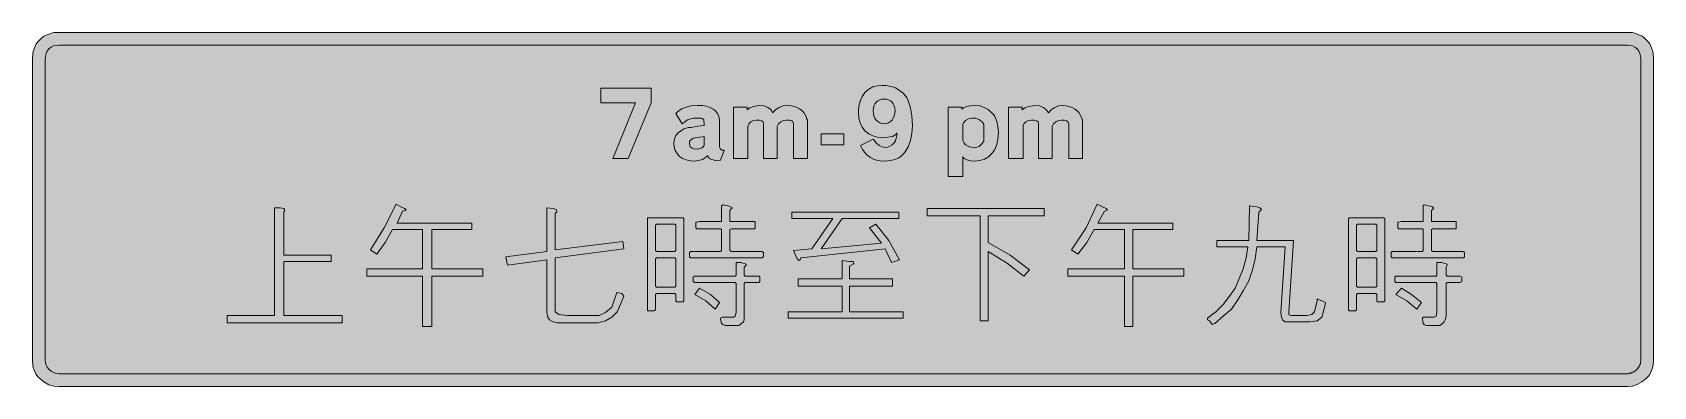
# Model space of a CAD drawing. Header units: metres. Extents: x 18 to 551, y 79 to 195.
import ezdxf

# ---------------------------------------------------------------- set-up
doc = ezdxf.new("R2010")
doc.units = ezdxf.units.M
for name, color, linetype, true_color in [('FILL_BLACK_000000', 7, 'Continuous', 0x000000), ('FILL_PINK_E1E1E1', 7, 'Continuous', 0xe1e1e1), ('STROKE_BLACK_000000', 7, 'Continuous', 0x000000)]:
    doc.layers.add(name, color=color, linetype=linetype, true_color=true_color)

msp = doc.modelspace()

# ---------------------------------------------------------------- hatches: boundary and pattern name
at = {"layer": 'FILL_BLACK_000000', "true_color": 0x000000}
h = msp.add_hatch(color=7, dxfattribs=at)
h.dxf.hatch_style = 1
h.paths.add_polyline_path([(25.44, 78.85), (23.79, 79.26), (22.18, 80.2), (20.79, 81.36), (20.17, 81.91), (19.66, 82.6), (18.99, 84.06), (18.64, 84.91), (18.47, 85.71), (18.39, 87.36), (18.39, 186.36), (18.47, 188.01), (18.64, 188.81), (18.99, 189.66), (19.27, 190.51), (19.66, 191.27), (20.17, 191.98), (20.79, 192.66), (21.47, 193.28), (22.18, 193.78), (22.94, 194.18), (23.79, 194.46), (24.64, 194.81), (25.44, 194.98), (27.09, 195.06), (542.19, 195.06), (543.69, 194.98), (544.47, 194.81), (545.19, 194.46), (546.04, 194.18), (546.8, 193.78), (547.51, 193.28), (548.19, 192.66), (548.81, 191.98), (549.32, 191.27), (549.71, 190.51), (549.99, 189.66), (550.34, 188.81), (550.51, 188.01), (550.59, 186.36), (550.59, 87.36), (550.47, 85.75), (550.06, 84.13), (549.74, 83.36), (549.32, 82.63), (548.81, 81.96), (548.19, 81.36), (546.75, 80.18), (545.19, 79.33), (543.63, 78.83), (542.19, 78.66), (27.09, 78.66), (25.44, 78.85)])
h.paths.add_polyline_path([(25.33, 190.6), (24.52, 190.23), (23.79, 189.66), (23.22, 188.93), (22.85, 188.12), (22.65, 187.26), (22.59, 186.36), (22.59, 87.36), (22.65, 86.51), (22.85, 85.75), (23.22, 85.04), (23.79, 84.36), (24.52, 83.75), (25.33, 83.27), (26.19, 82.97), (27.09, 82.86), (542.19, 82.86), (542.91, 82.97), (543.69, 83.27), (544.47, 83.75), (545.19, 84.36), (545.76, 85.04), (546.13, 85.75), (546.33, 86.51), (546.39, 87.36), (546.39, 186.36), (546.33, 187.26), (546.13, 188.12), (545.76, 188.93), (545.19, 189.66), (544.47, 190.23), (543.69, 190.6), (542.91, 190.8), (542.19, 190.86), (27.09, 190.86), (26.19, 190.8), (25.33, 190.6)], flags=16)
h = msp.add_hatch(color=7, dxfattribs=at)
h.dxf.hatch_style = 1
h.paths.add_polyline_path([(213.99, 153.66), (208.89, 153.66), (216.39, 171.96), (204.99, 171.96), (204.99, 176.76), (221.49, 176.76), (221.49, 171.96), (213.99, 153.66)])
h = msp.add_hatch(color=7, dxfattribs=at)
h.dxf.hatch_style = 1
h.paths.add_polyline_path([(299.7, 177.44), (300.74, 177.17), (301.7, 176.8), (302.6, 176.33), (303.42, 175.76), (304.19, 175.1), (304.89, 174.36), (305.42, 173.52), (305.9, 172.56), (306.65, 170.31), (307.13, 167.61), (307.29, 164.46), (307.13, 161.88), (306.65, 159.55), (305.9, 157.5), (304.89, 155.76), (304.29, 155.03), (303.6, 154.41), (302.84, 153.89), (302, 153.47), (301.1, 153.16), (300.12, 152.93), (297.99, 152.76), (296.7, 152.82), (295.51, 153.02), (294.45, 153.39), (293.49, 153.96), (292.47, 154.7), (291.62, 155.57), (290.87, 156.62), (290.19, 157.86), (294.39, 159.96), (295.34, 158.78), (296.34, 157.93), (297.34, 157.43), (298.29, 157.26), (299.14, 157.37), (299.9, 157.67), (300.61, 158.15), (301.29, 158.76), (301.7, 159.4), (301.89, 160.26), (302.06, 160.58), (302.15, 161.05), (302.19, 162.06), (302.08, 161.79), (301.78, 161.46), (301.3, 161.13), (300.69, 160.86), (299.26, 160.6), (297.39, 160.56), (295.82, 160.68), (294.32, 161.05), (292.92, 161.7), (291.69, 162.66), (290.73, 163.89), (290.08, 165.32), (289.71, 166.92), (289.59, 168.66), (289.59, 169.26), (289.71, 170.87), (290.08, 172.48), (290.73, 173.98), (291.17, 174.66), (291.69, 175.26), (292.28, 175.88), (292.92, 176.39), (294.32, 177.13), (295.82, 177.54), (297.39, 177.66), (298.59, 177.6), (299.7, 177.44)])
h.paths.add_polyline_path([(299.44, 165.38), (300.05, 165.76), (300.58, 166.26), (301, 166.88), (301.32, 167.59), (301.52, 168.39), (301.59, 169.26), (301.52, 170.12), (301.32, 170.88), (301, 171.55), (300.58, 172.11), (300.05, 172.56), (299.44, 172.89), (298.75, 173.09), (297.99, 173.16), (297.23, 173.09), (296.54, 172.89), (295.93, 172.56), (295.4, 172.11), (294.98, 171.55), (294.66, 170.88), (294.46, 170.12), (294.39, 169.26), (294.46, 168.39), (294.66, 167.59), (294.98, 166.88), (295.4, 166.26), (295.93, 165.76), (296.54, 165.38), (297.23, 165.14), (297.99, 165.06), (298.75, 165.14), (299.44, 165.38)], flags=16)
h = msp.add_hatch(color=7, dxfattribs=at)
h.dxf.hatch_style = 1
h.paths.add_polyline_path([(230.93, 169.54), (231.74, 170.01), (232.63, 170.38), (234.61, 170.89), (236.79, 171.06), (238.3, 171), (239.68, 170.8), (240.88, 170.43), (241.89, 169.86), (242.68, 169.26), (243.28, 168.4), (243.7, 167.37), (243.99, 166.26), (243.99, 157.56), (244.03, 157.11), (244.29, 156.66), (244.78, 156.4), (245.49, 156.36), (244.29, 153.06), (242.66, 153), (241.4, 153.25), (240.92, 153.48), (240.54, 153.78), (240.26, 154.14), (240.09, 154.56), (239.39, 153.9), (238.33, 153.32), (237.09, 152.91), (235.89, 152.76), (234.38, 152.87), (233, 153.17), (231.8, 153.65), (230.79, 154.26), (230, 155.22), (229.44, 156.28), (229.1, 157.47), (228.99, 158.76), (229.16, 160.05), (229.66, 161.2), (230.51, 162.18), (231.69, 162.96), (232.24, 163.35), (232.96, 163.63), (233.8, 163.8), (234.69, 163.86), (236.68, 164.27), (238.89, 164.46), (238.89, 165.06), (238.85, 165.92), (238.76, 166.28), (238.59, 166.56), (238.31, 166.73), (237.92, 166.82), (236.79, 166.86), (235.44, 166.82), (234.09, 166.56), (233.46, 166.28), (232.89, 165.92), (231.69, 165.06), (229.59, 168.36), (230.21, 168.99), (230.93, 169.54)])
h.paths.add_polyline_path([(234.34, 157.49), (234.69, 157.26), (235.02, 157.04), (235.51, 156.85), (236.79, 156.66), (238.18, 157.15), (238.6, 157.46), (238.89, 157.86), (238.89, 160.86), (236.86, 160.56), (235.29, 160.26), (234.35, 159.51), (234.15, 159.16), (234.09, 158.76), (234.17, 157.78), (234.34, 157.49)], flags=16)
h = msp.add_hatch(color=7, dxfattribs=at)
h.dxf.hatch_style = 1
h.paths.add_polyline_path([(258.52, 170.9), (259.81, 170.42), (260.34, 170.08), (260.77, 169.67), (261.12, 169.19), (261.39, 168.66), (262.39, 169.67), (263.57, 170.42), (264.85, 170.9), (266.19, 171.06), (267.37, 170.9), (268.44, 170.66), (269.4, 170.33), (270.24, 169.9), (270.97, 169.37), (271.59, 168.74), (272.1, 168), (272.49, 167.16), (272.53, 166.71), (272.79, 166.26), (272.79, 165.66), (272.79, 153.66), (268.29, 153.66), (268.29, 165.06), (268.25, 165.25), (267.99, 165.66), (267.69, 165.96), (266.79, 166.22), (265.89, 166.26), (264.96, 166.1), (264.05, 165.66), (263.32, 164.99), (263.06, 164.59), (262.89, 164.16), (262.89, 163.86), (262.89, 153.66), (258.39, 153.66), (258.39, 165.06), (258.23, 165.63), (257.75, 166), (257, 166.2), (255.99, 166.26), (255.06, 166.1), (254.19, 165.66), (253.54, 164.99), (253.36, 164.59), (253.29, 164.16), (253.29, 153.66), (248.49, 153.66), (248.49, 170.46), (252.99, 170.46), (252.99, 169.56), (253.93, 170.27), (255.09, 170.76), (256.89, 171.06), (258.52, 170.9)])
h = msp.add_hatch(color=7, dxfattribs=at)
h.dxf.hatch_style = 1
h.paths.add_polyline_path([(325.18, 153.17), (324.27, 153.65), (323.97, 153.94), (323.79, 154.26), (323.79, 147.66), (318.99, 147.66), (318.99, 170.46), (323.49, 170.46), (323.49, 169.86), (324.02, 170.3), (325.03, 170.68), (326.32, 170.96), (327.69, 171.06), (329.38, 170.9), (330.88, 170.42), (332.2, 169.67), (333.39, 168.66), (333.91, 168.06), (334.35, 167.38), (335, 165.81), (335.37, 164.02), (335.49, 162.06), (335.35, 160.02), (334.95, 158.2), (334.29, 156.61), (333.39, 155.27), (332.27, 154.2), (330.93, 153.41), (329.4, 152.93), (327.69, 152.76), (326.36, 152.87), (325.18, 153.17)])
h.paths.add_polyline_path([(323.83, 159.51), (324.09, 159.06), (324.28, 158.61), (324.69, 158.16), (326, 157.48), (327.09, 157.26), (327.54, 157.14), (328.03, 157.18), (329.19, 157.56), (330.05, 158.46), (330.69, 159.36), (330.69, 159.66), (330.69, 160.26), (330.69, 163.86), (330.69, 164.46), (330.69, 164.76), (330.41, 165.29), (330.04, 165.76), (329.12, 166.48), (328.07, 166.87), (327.56, 166.92), (327.09, 166.86), (326.79, 166.86), (325.69, 166.65), (324.73, 166.11), (324.05, 165.34), (323.86, 164.91), (323.79, 164.46), (323.79, 159.96), (323.83, 159.51)], flags=16)
h = msp.add_hatch(color=7, dxfattribs=at)
h.dxf.hatch_style = 1
h.paths.add_polyline_path([(355.26, 166.1), (354.35, 165.66), (353.62, 164.99), (353.36, 164.59), (353.19, 164.16), (353.19, 163.86), (353.19, 153.66), (348.69, 153.66), (348.69, 165.06), (348.53, 165.63), (348.05, 166), (347.3, 166.2), (346.29, 166.26), (345.36, 166.1), (344.49, 165.66), (343.84, 164.99), (343.66, 164.59), (343.59, 164.16), (343.59, 153.66), (338.79, 153.66), (338.79, 170.46), (343.29, 170.46), (343.29, 169.56), (344.23, 170.27), (345.39, 170.76), (347.49, 171.06), (348.95, 170.9), (350.19, 170.42), (351.2, 169.67), (351.99, 168.66), (352.95, 169.67), (354.01, 170.42), (355.2, 170.9), (356.49, 171.06), (357.67, 170.9), (358.74, 170.66), (359.7, 170.33), (360.54, 169.9), (361.27, 169.37), (361.89, 168.74), (362.4, 168), (362.79, 167.16), (363.09, 166.26), (363.09, 165.66), (363.09, 153.66), (358.59, 153.66), (358.59, 165.06), (358.4, 165.51), (357.99, 165.96), (357.09, 166.22), (356.19, 166.26), (355.26, 166.1)])
h = msp.add_hatch(color=7, dxfattribs=at)
h.dxf.hatch_style = 1
h.paths.add_polyline_path([(277.29, 158.16), (277.29, 161.76), (284.79, 161.76), (284.79, 158.16), (277.29, 158.16)])
h = msp.add_hatch(color=7, dxfattribs=at)
h.dxf.hatch_style = 1
h.paths.add_polyline_path([(162.69, 130.26), (149.49, 130.26), (149.49, 117.36), (166.29, 117.36), (166.29, 114.96), (149.49, 114.96), (149.49, 98.46), (146.49, 98.46), (146.49, 114.96), (128.19, 114.96), (128.19, 117.36), (146.49, 117.36), (146.49, 130.26), (136.59, 130.26), (134.19, 126.06), (131.49, 122.16), (129.39, 123.66), (133.89, 130.86), (137.79, 138.66), (139.29, 137.76), (140.49, 137.16), (141.09, 136.86), (140.79, 136.56), (139.89, 136.26), (138.09, 132.36), (162.69, 132.36), (162.69, 130.26)])
h = msp.add_hatch(color=7, dxfattribs=at)
h.dxf.hatch_style = 1
h.paths.add_polyline_path([(392.79, 130.26), (379.59, 130.26), (379.59, 117.36), (396.39, 117.36), (396.39, 114.96), (379.59, 114.96), (379.59, 98.46), (376.89, 98.46), (376.89, 114.96), (358.29, 114.96), (358.29, 117.36), (376.89, 117.36), (376.89, 130.26), (366.99, 130.26), (364.59, 126.06), (361.59, 122.16), (359.49, 123.66), (364.29, 130.86), (367.89, 138.66), (369.69, 137.76), (370.89, 137.16), (371.19, 136.86), (371.19, 136.56), (370.29, 136.26), (368.19, 132.36), (392.79, 132.36), (392.79, 130.26)])
h = msp.add_hatch(color=7, dxfattribs=at)
h.dxf.hatch_style = 1
h.paths.add_polyline_path([(100.89, 119.76), (100.89, 102.06), (120.09, 102.06), (120.09, 99.66), (82.29, 99.66), (82.29, 102.06), (97.89, 102.06), (97.89, 137.46), (99.69, 137.46), (100.89, 137.16), (101.19, 136.86), (101.19, 136.26), (100.89, 135.96), (100.89, 121.86), (116.49, 121.86), (116.49, 119.76), (100.89, 119.76)])
h = msp.add_hatch(color=7, dxfattribs=at)
h.dxf.hatch_style = 1
h.paths.add_polyline_path([(187.29, 123.06), (187.29, 137.46), (189.39, 137.16), (190.29, 136.86), (190.59, 136.26), (190.59, 135.96), (189.99, 135.66), (189.99, 123.66), (212.19, 126.36), (212.49, 123.96), (189.99, 120.96), (189.99, 103.26), (191.19, 102.36), (193.89, 102.06), (204.39, 102.06), (206.49, 102.96), (208.59, 104.76), (210.09, 109.26), (210.39, 109.56), (211.89, 109.26), (212.49, 108.36), (211.59, 105.96), (210.39, 103.26), (208.59, 101.46), (206.49, 100.26), (204.09, 99.66), (190.59, 99.66), (189.39, 99.96), (188.19, 100.56), (187.59, 101.46), (187.29, 102.96), (187.29, 120.36), (174.39, 118.56), (173.79, 121.26), (187.29, 123.06)])
h = msp.add_hatch(color=7, dxfattribs=at)
h.dxf.hatch_style = 1
h.paths.add_polyline_path([(220.29, 134.16), (231.99, 134.16), (232.29, 133.86), (232.29, 106.86), (231.99, 106.56), (229.89, 106.56), (229.59, 106.86), (229.59, 108.96), (229.29, 109.26), (223.29, 109.26), (222.99, 108.96), (222.99, 103.86), (222.39, 103.56), (220.29, 103.56), (220.29, 103.86), (220.29, 133.86), (220.29, 134.16)])
h.paths.add_polyline_path([(229.29, 132.06), (223.29, 132.06), (222.99, 131.76), (222.99, 123.36), (223.29, 123.06), (229.29, 123.06), (229.59, 123.36), (229.59, 131.76), (229.29, 132.06)], flags=16)
h.paths.add_polyline_path([(229.59, 120.66), (229.29, 120.96), (223.29, 120.96), (222.99, 120.66), (222.99, 111.66), (223.29, 111.36), (229.29, 111.36), (229.59, 111.66), (229.59, 120.66)], flags=16)
h = msp.add_hatch(color=7, dxfattribs=at)
h.dxf.hatch_style = 1
h.paths.add_polyline_path([(258.39, 122.76), (258.39, 121.26), (257.79, 120.96), (234.39, 120.96), (234.09, 121.26), (234.09, 122.76), (234.39, 123.06), (244.29, 123.06), (244.59, 123.36), (244.59, 130.26), (244.29, 130.56), (237.39, 130.56), (236.49, 130.56), (236.19, 130.86), (236.19, 132.66), (236.49, 132.66), (237.39, 132.96), (244.29, 132.96), (244.59, 132.96), (244.59, 138.06), (245.19, 138.36), (246.69, 138.06), (247.59, 137.76), (248.19, 137.46), (247.89, 137.16), (247.29, 136.56), (247.29, 132.96), (247.89, 132.96), (255.39, 132.96), (255.69, 132.66), (255.69, 130.86), (255.39, 130.56), (247.89, 130.56), (247.29, 130.26), (247.29, 123.36), (247.89, 123.06), (257.79, 123.06), (258.39, 122.76)])
h = msp.add_hatch(color=7, dxfattribs=at)
h.dxf.hatch_style = 1
h.paths.add_polyline_path([(295.29, 132.06), (299.49, 126.66), (303.09, 120.36), (300.39, 119.46), (298.29, 123.96), (270.69, 120.96), (270.39, 120.36), (270.09, 120.06), (269.49, 120.66), (268.89, 121.86), (268.29, 123.36), (274.29, 123.96), (281.19, 133.86), (267.69, 133.86), (267.69, 135.96), (302.79, 135.96), (302.79, 133.86), (284.19, 133.86), (277.29, 123.96), (297.09, 125.76), (293.19, 130.86), (295.29, 132.06)])
h = msp.add_hatch(color=7, dxfattribs=at)
h.dxf.hatch_style = 1
h.paths.add_polyline_path([(350.49, 137.16), (350.49, 134.76), (332.19, 134.76), (332.19, 126.06), (339.39, 121.86), (345.69, 117.06), (343.89, 114.96), (338.49, 119.16), (332.19, 123.06), (332.19, 100.26), (329.49, 100.26), (329.49, 134.76), (312.09, 134.76), (312.09, 137.16), (350.49, 137.16)])
h = msp.add_hatch(color=7, dxfattribs=at)
h.dxf.hatch_style = 1
h.paths.add_polyline_path([(419.79, 120.66), (418.89, 117.06), (417.69, 113.46), (415.89, 110.16), (414.09, 107.16), (411.99, 104.16), (409.29, 101.76), (406.59, 99.36), (405.69, 99.06), (404.79, 100.26), (404.19, 100.56), (404.19, 101.16), (406.89, 103.26), (409.29, 105.66), (411.39, 108.36), (413.19, 111.06), (414.69, 114.36), (415.89, 117.36), (416.79, 120.96), (417.39, 124.56), (407.19, 124.56), (407.19, 126.66), (417.69, 126.66), (417.99, 138.06), (420.39, 137.76), (421.29, 137.46), (421.89, 136.86), (421.59, 136.56), (420.99, 135.96), (420.39, 126.66), (432.39, 126.66), (430.89, 103.26), (430.89, 102.36), (431.49, 102.06), (436.89, 102.06), (438.39, 102.36), (439.29, 103.26), (440.19, 106.86), (440.19, 107.46), (442.89, 106.26), (442.89, 105.96), (441.69, 101.46), (440.19, 100.26), (437.79, 99.96), (430.89, 99.96), (429.69, 99.96), (428.79, 100.56), (428.49, 101.46), (428.19, 102.96), (429.69, 124.56), (420.39, 124.56), (419.79, 120.66)])
h = msp.add_hatch(color=7, dxfattribs=at)
h.dxf.hatch_style = 1
h.paths.add_polyline_path([(450.69, 134.16), (462.09, 134.16), (462.39, 133.86), (462.39, 106.86), (462.09, 106.56), (459.99, 106.56), (459.69, 106.86), (459.69, 108.96), (459.39, 109.26), (453.39, 109.26), (453.09, 108.96), (453.09, 103.86), (452.79, 103.56), (450.69, 103.56), (450.39, 103.86), (450.39, 133.86), (450.69, 134.16)])
h.paths.add_polyline_path([(459.39, 132.06), (453.39, 132.06), (453.09, 131.76), (453.09, 123.36), (453.39, 123.06), (459.39, 123.06), (459.69, 123.36), (459.69, 131.76), (459.39, 132.06)], flags=16)
h.paths.add_polyline_path([(459.69, 120.66), (459.39, 120.96), (453.39, 120.96), (453.09, 120.66), (453.09, 111.66), (453.39, 111.36), (459.39, 111.36), (459.69, 111.66), (459.69, 120.66)], flags=16)
h = msp.add_hatch(color=7, dxfattribs=at)
h.dxf.hatch_style = 1
h.paths.add_polyline_path([(488.49, 122.76), (488.49, 121.26), (488.19, 120.96), (464.79, 120.96), (464.49, 121.26), (464.49, 122.76), (464.79, 123.06), (474.69, 123.06), (474.99, 123.36), (474.99, 130.26), (474.69, 130.56), (467.79, 130.56), (466.89, 130.56), (466.59, 130.86), (466.59, 132.66), (466.89, 132.66), (467.79, 132.96), (474.69, 132.96), (474.99, 132.96), (474.99, 138.06), (475.29, 138.36), (476.79, 138.06), (477.99, 137.76), (478.29, 137.46), (478.29, 137.16), (477.69, 136.56), (477.69, 132.96), (477.99, 132.96), (485.79, 132.96), (485.79, 132.66), (485.79, 130.86), (485.79, 130.56), (477.99, 130.56), (477.69, 130.26), (477.69, 123.36), (477.99, 123.06), (488.19, 123.06), (488.49, 122.76)])
h = msp.add_hatch(color=7, dxfattribs=at)
h.dxf.hatch_style = 1
h.paths.add_polyline_path([(249.69, 119.46), (250.89, 119.46), (252.09, 119.16), (252.69, 118.86), (252.69, 118.56), (252.09, 117.96), (252.09, 115.26), (252.39, 114.96), (256.89, 114.96), (257.19, 114.66), (257.19, 113.16), (256.89, 112.86), (252.39, 112.86), (252.09, 112.56), (252.09, 101.76), (252.09, 100.56), (251.79, 99.96), (251.19, 99.36), (250.29, 98.76), (245.79, 98.76), (245.19, 99.06), (244.59, 99.36), (244.29, 100.86), (244.29, 101.16), (244.89, 101.46), (248.49, 101.46), (249.09, 101.76), (249.39, 102.96), (249.39, 112.56), (249.09, 112.86), (235.89, 112.86), (235.29, 113.16), (235.29, 114.66), (235.89, 114.96), (249.09, 114.96), (249.39, 115.26), (249.39, 119.46), (249.69, 119.46)])
h = msp.add_hatch(color=7, dxfattribs=at)
h.dxf.hatch_style = 1
h.paths.add_polyline_path([(304.29, 103.26), (304.29, 101.16), (266.49, 101.16), (266.49, 103.26), (284.19, 103.26), (284.19, 111.66), (269.79, 111.66), (269.79, 114.06), (284.19, 114.06), (284.19, 120.06), (286.59, 119.76), (287.79, 119.76), (288.09, 119.16), (287.79, 118.86), (286.59, 118.26), (286.59, 114.06), (300.69, 114.06), (300.69, 111.66), (286.59, 111.66), (286.59, 103.26), (304.29, 103.26)])
h = msp.add_hatch(color=7, dxfattribs=at)
h.dxf.hatch_style = 1
h.paths.add_polyline_path([(480.09, 119.46), (480.99, 119.46), (482.19, 119.16), (482.79, 118.86), (482.79, 118.56), (482.49, 117.96), (482.49, 115.26), (482.79, 114.96), (486.99, 114.96), (487.59, 114.66), (487.59, 113.16), (486.99, 112.86), (482.79, 112.86), (482.49, 112.56), (482.49, 101.76), (482.19, 100.56), (481.89, 99.96), (481.29, 99.36), (480.39, 98.76), (475.89, 98.76), (475.29, 99.06), (474.99, 99.36), (474.69, 100.86), (474.69, 101.16), (474.99, 101.46), (478.59, 101.46), (479.19, 101.76), (479.49, 102.96), (479.49, 112.56), (479.19, 112.86), (465.99, 112.86), (465.69, 113.16), (465.69, 114.66), (465.99, 114.96), (479.19, 114.96), (479.49, 115.26), (479.49, 119.46), (480.09, 119.46)])
h = msp.add_hatch(color=7, dxfattribs=at)
h.dxf.hatch_style = 1
h.paths.add_polyline_path([(240.99, 108.96), (243.99, 106.26), (242.49, 104.16), (239.49, 106.86), (235.89, 108.96), (237.39, 111.06), (240.99, 108.96)])
h = msp.add_hatch(color=7, dxfattribs=at)
h.dxf.hatch_style = 1
h.paths.add_polyline_path([(471.09, 108.96), (474.39, 106.26), (472.89, 104.16), (469.59, 106.86), (465.99, 108.96), (467.79, 111.06), (471.09, 108.96)])
at = {"layer": 'FILL_PINK_E1E1E1', "true_color": 0xe1e1e1}
h = msp.add_hatch(color=7, dxfattribs=at)
h.dxf.hatch_style = 1
h.paths.add_polyline_path([(542.19, 190.86), (542.91, 190.8), (543.69, 190.6), (544.47, 190.23), (545.19, 189.66), (545.76, 188.93), (546.13, 188.12), (546.33, 187.26), (546.39, 186.36), (546.39, 87.36), (546.35, 86.5), (546.26, 86.14), (546.09, 85.86), (545.64, 85), (545.19, 84.36), (544.44, 83.68), (544.09, 83.52), (543.69, 83.46), (542.83, 83.05), (542.19, 82.86), (27.09, 82.86), (26.19, 82.97), (25.33, 83.27), (24.52, 83.75), (23.79, 84.36), (23.22, 85.04), (22.85, 85.75), (22.65, 86.51), (22.59, 87.36), (22.59, 186.36), (22.65, 187.26), (22.85, 188.12), (23.22, 188.93), (23.79, 189.66), (24.52, 190.23), (25.33, 190.6), (26.19, 190.8), (27.09, 190.86), (542.19, 190.86)])

# ---------------------------------------------------------------- linework, layer by layer
at = {"layer": 'FILL_BLACK_000000', "lineweight": 0, "true_color": 0x000000}
for points in [[(25.44, 78.85), (23.79, 79.26), (22.18, 80.2), (20.79, 81.36), (20.17, 81.91), (19.66, 82.6), (18.99, 84.06), (18.64, 84.91), (18.47, 85.71), (18.39, 87.36), (18.39, 186.36), (18.47, 188.01), (18.64, 188.81), (18.99, 189.66), (19.27, 190.51), (19.66, 191.27), (20.17, 191.98), (20.79, 192.66), (21.47, 193.28), (22.18, 193.78), (22.94, 194.18), (23.79, 194.46), (24.64, 194.81), (25.44, 194.98), (27.09, 195.06), (542.19, 195.06), (543.69, 194.98), (544.47, 194.81), (545.19, 194.46), (546.04, 194.18), (546.8, 193.78), (547.51, 193.28), (548.19, 192.66), (548.81, 191.98), (549.32, 191.27), (549.71, 190.51), (549.99, 189.66), (550.34, 188.81), (550.51, 188.01), (550.59, 186.36), (550.59, 87.36), (550.47, 85.75), (550.06, 84.13), (549.74, 83.36), (549.32, 82.63), (548.81, 81.96), (548.19, 81.36), (546.75, 80.18), (545.19, 79.33), (543.63, 78.83), (542.19, 78.66), (27.09, 78.66)], [(25.33, 190.6), (24.52, 190.23), (23.79, 189.66), (23.22, 188.93), (22.85, 188.12), (22.65, 187.26), (22.59, 186.36), (22.59, 87.36), (22.65, 86.51), (22.85, 85.75), (23.22, 85.04), (23.79, 84.36), (24.52, 83.75), (25.33, 83.27), (26.19, 82.97), (27.09, 82.86), (542.19, 82.86), (542.91, 82.97), (543.69, 83.27), (544.47, 83.75), (545.19, 84.36), (545.76, 85.04), (546.13, 85.75), (546.33, 86.51), (546.39, 87.36), (546.39, 186.36), (546.33, 187.26), (546.13, 188.12), (545.76, 188.93), (545.19, 189.66), (544.47, 190.23), (543.69, 190.6), (542.91, 190.8), (542.19, 190.86), (27.09, 190.86), (26.19, 190.8)], [(213.99, 153.66), (208.89, 153.66), (216.39, 171.96), (204.99, 171.96), (204.99, 176.76), (221.49, 176.76), (221.49, 171.96)], [(299.7, 177.44), (300.74, 177.17), (301.7, 176.8), (302.6, 176.33), (303.42, 175.76), (304.19, 175.1), (304.89, 174.36), (305.42, 173.52), (305.9, 172.56), (306.65, 170.31), (307.13, 167.61), (307.29, 164.46), (307.13, 161.88), (306.65, 159.55), (305.9, 157.5), (304.89, 155.76), (304.29, 155.03), (303.6, 154.41), (302.84, 153.89), (302, 153.47), (301.1, 153.16), (300.12, 152.93), (297.99, 152.76), (296.7, 152.82), (295.51, 153.02), (294.45, 153.39), (293.49, 153.96), (292.47, 154.7), (291.62, 155.57), (290.87, 156.62), (290.19, 157.86), (294.39, 159.96), (295.34, 158.78), (296.34, 157.93), (297.34, 157.43), (298.29, 157.26), (299.14, 157.37), (299.9, 157.67), (300.61, 158.15), (301.29, 158.76), (301.7, 159.4), (301.89, 160.26), (302.06, 160.58), (302.15, 161.05), (302.19, 162.06), (302.08, 161.79), (301.78, 161.46), (301.3, 161.13), (300.69, 160.86), (299.26, 160.6), (297.39, 160.56), (295.82, 160.68), (294.32, 161.05), (292.92, 161.7), (291.69, 162.66), (290.73, 163.89), (290.08, 165.32), (289.71, 166.92), (289.59, 168.66), (289.59, 169.26), (289.71, 170.87), (290.08, 172.48), (290.73, 173.98), (291.17, 174.66), (291.69, 175.26), (292.28, 175.88), (292.92, 176.39), (294.32, 177.13), (295.82, 177.54), (297.39, 177.66), (298.59, 177.6)], [(230.93, 169.54), (231.74, 170.01), (232.63, 170.38), (234.61, 170.89), (236.79, 171.06), (238.3, 171), (239.68, 170.8), (240.88, 170.43), (241.89, 169.86), (242.68, 169.26), (243.28, 168.4), (243.7, 167.37), (243.99, 166.26), (243.99, 157.56), (244.03, 157.11), (244.29, 156.66), (244.78, 156.4), (245.49, 156.36), (244.29, 153.06), (242.66, 153), (241.4, 153.25), (240.92, 153.48), (240.54, 153.78), (240.26, 154.14), (240.09, 154.56), (239.39, 153.9), (238.33, 153.32), (237.09, 152.91), (235.89, 152.76), (234.38, 152.87), (233, 153.17), (231.8, 153.65), (230.79, 154.26), (230, 155.22), (229.44, 156.28), (229.1, 157.47), (228.99, 158.76), (229.16, 160.05), (229.66, 161.2), (230.51, 162.18), (231.69, 162.96), (232.24, 163.35), (232.96, 163.63), (233.8, 163.8), (234.69, 163.86), (236.68, 164.27), (238.89, 164.46), (238.89, 165.06), (238.85, 165.92), (238.76, 166.28), (238.59, 166.56), (238.31, 166.73), (237.92, 166.82), (236.79, 166.86), (235.44, 166.82), (234.09, 166.56), (233.46, 166.28), (232.89, 165.92), (231.69, 165.06), (229.59, 168.36), (230.21, 168.99)], [(258.52, 170.9), (259.81, 170.42), (260.34, 170.08), (260.77, 169.67), (261.12, 169.19), (261.39, 168.66), (262.39, 169.67), (263.57, 170.42), (264.85, 170.9), (266.19, 171.06), (267.37, 170.9), (268.44, 170.66), (269.4, 170.33), (270.24, 169.9), (270.97, 169.37), (271.59, 168.74), (272.1, 168), (272.49, 167.16), (272.53, 166.71), (272.79, 166.26), (272.79, 165.66), (272.79, 153.66), (268.29, 153.66), (268.29, 165.06), (268.25, 165.25), (267.99, 165.66), (267.69, 165.96), (266.79, 166.22), (265.89, 166.26), (264.96, 166.1), (264.05, 165.66), (263.32, 164.99), (263.06, 164.59), (262.89, 164.16), (262.89, 163.86), (262.89, 153.66), (258.39, 153.66), (258.39, 165.06), (258.23, 165.63), (257.75, 166), (257, 166.2), (255.99, 166.26), (255.06, 166.1), (254.19, 165.66), (253.54, 164.99), (253.36, 164.59), (253.29, 164.16), (253.29, 153.66), (248.49, 153.66), (248.49, 170.46), (252.99, 170.46), (252.99, 169.56), (253.93, 170.27), (255.09, 170.76), (256.89, 171.06)], [(299.44, 165.38), (300.05, 165.76), (300.58, 166.26), (301, 166.88), (301.32, 167.59), (301.52, 168.39), (301.59, 169.26), (301.52, 170.12), (301.32, 170.88), (301, 171.55), (300.58, 172.11), (300.05, 172.56), (299.44, 172.89), (298.75, 173.09), (297.99, 173.16), (297.23, 173.09), (296.54, 172.89), (295.93, 172.56), (295.4, 172.11), (294.98, 171.55), (294.66, 170.88), (294.46, 170.12), (294.39, 169.26), (294.46, 168.39), (294.66, 167.59), (294.98, 166.88), (295.4, 166.26), (295.93, 165.76), (296.54, 165.38), (297.23, 165.14), (297.99, 165.06), (298.75, 165.14)], [(325.18, 153.17), (324.27, 153.65), (323.97, 153.94), (323.79, 154.26), (323.79, 147.66), (318.99, 147.66), (318.99, 170.46), (323.49, 170.46), (323.49, 169.86), (324.02, 170.3), (325.03, 170.68), (326.32, 170.96), (327.69, 171.06), (329.38, 170.9), (330.88, 170.42), (332.2, 169.67), (333.39, 168.66), (333.91, 168.06), (334.35, 167.38), (335, 165.81), (335.37, 164.02), (335.49, 162.06), (335.35, 160.02), (334.95, 158.2), (334.29, 156.61), (333.39, 155.27), (332.27, 154.2), (330.93, 153.41), (329.4, 152.93), (327.69, 152.76), (326.36, 152.87)], [(355.26, 166.1), (354.35, 165.66), (353.62, 164.99), (353.36, 164.59), (353.19, 164.16), (353.19, 163.86), (353.19, 153.66), (348.69, 153.66), (348.69, 165.06), (348.53, 165.63), (348.05, 166), (347.3, 166.2), (346.29, 166.26), (345.36, 166.1), (344.49, 165.66), (343.84, 164.99), (343.66, 164.59), (343.59, 164.16), (343.59, 153.66), (338.79, 153.66), (338.79, 170.46), (343.29, 170.46), (343.29, 169.56), (344.23, 170.27), (345.39, 170.76), (347.49, 171.06), (348.95, 170.9), (350.19, 170.42), (351.2, 169.67), (351.99, 168.66), (352.95, 169.67), (354.01, 170.42), (355.2, 170.9), (356.49, 171.06), (357.67, 170.9), (358.74, 170.66), (359.7, 170.33), (360.54, 169.9), (361.27, 169.37), (361.89, 168.74), (362.4, 168), (362.79, 167.16), (363.09, 166.26), (363.09, 165.66), (363.09, 153.66), (358.59, 153.66), (358.59, 165.06), (358.4, 165.51), (357.99, 165.96), (357.09, 166.22), (356.19, 166.26)], [(323.83, 159.51), (324.09, 159.06), (324.28, 158.61), (324.69, 158.16), (326, 157.48), (327.09, 157.26), (327.54, 157.14), (328.03, 157.18), (329.19, 157.56), (330.05, 158.46), (330.69, 159.36), (330.69, 159.66), (330.69, 160.26), (330.69, 163.86), (330.69, 164.46), (330.69, 164.76), (330.41, 165.29), (330.04, 165.76), (329.12, 166.48), (328.07, 166.87), (327.56, 166.92), (327.09, 166.86), (326.79, 166.86), (325.69, 166.65), (324.73, 166.11), (324.05, 165.34), (323.86, 164.91), (323.79, 164.46), (323.79, 159.96)], [(234.34, 157.49), (234.69, 157.26), (235.02, 157.04), (235.51, 156.85), (236.79, 156.66), (238.18, 157.15), (238.6, 157.46), (238.89, 157.86), (238.89, 160.86), (236.86, 160.56), (235.29, 160.26), (234.35, 159.51), (234.15, 159.16), (234.09, 158.76), (234.17, 157.78)], [(277.29, 158.16), (277.29, 161.76), (284.79, 161.76), (284.79, 158.16)], [(162.69, 130.26), (149.49, 130.26), (149.49, 117.36), (166.29, 117.36), (166.29, 114.96), (149.49, 114.96), (149.49, 98.46), (146.49, 98.46), (146.49, 114.96), (128.19, 114.96), (128.19, 117.36), (146.49, 117.36), (146.49, 130.26), (136.59, 130.26), (134.19, 126.06), (131.49, 122.16), (129.39, 123.66), (133.89, 130.86), (137.79, 138.66), (139.29, 137.76), (140.49, 137.16), (141.09, 136.86), (140.79, 136.56), (139.89, 136.26), (138.09, 132.36), (162.69, 132.36)], [(392.79, 130.26), (379.59, 130.26), (379.59, 117.36), (396.39, 117.36), (396.39, 114.96), (379.59, 114.96), (379.59, 98.46), (376.89, 98.46), (376.89, 114.96), (358.29, 114.96), (358.29, 117.36), (376.89, 117.36), (376.89, 130.26), (366.99, 130.26), (364.59, 126.06), (361.59, 122.16), (359.49, 123.66), (364.29, 130.86), (367.89, 138.66), (369.69, 137.76), (370.89, 137.16), (371.19, 136.86), (371.19, 136.56), (370.29, 136.26), (368.19, 132.36), (392.79, 132.36)], [(100.89, 119.76), (100.89, 102.06), (120.09, 102.06), (120.09, 99.66), (82.29, 99.66), (82.29, 102.06), (97.89, 102.06), (97.89, 137.46), (99.69, 137.46), (100.89, 137.16), (101.19, 136.86), (101.19, 136.26), (100.89, 135.96), (100.89, 121.86), (116.49, 121.86), (116.49, 119.76)], [(187.29, 123.06), (187.29, 137.46), (189.39, 137.16), (190.29, 136.86), (190.59, 136.26), (190.59, 135.96), (189.99, 135.66), (189.99, 123.66), (212.19, 126.36), (212.49, 123.96), (189.99, 120.96), (189.99, 103.26), (191.19, 102.36), (193.89, 102.06), (204.39, 102.06), (206.49, 102.96), (208.59, 104.76), (210.09, 109.26), (210.39, 109.56), (211.89, 109.26), (212.49, 108.36), (211.59, 105.96), (210.39, 103.26), (208.59, 101.46), (206.49, 100.26), (204.09, 99.66), (190.59, 99.66), (189.39, 99.96), (188.19, 100.56), (187.59, 101.46), (187.29, 102.96), (187.29, 120.36), (174.39, 118.56), (173.79, 121.26)], [(220.29, 134.16), (231.99, 134.16), (232.29, 133.86), (232.29, 106.86), (231.99, 106.56), (229.89, 106.56), (229.59, 106.86), (229.59, 108.96), (229.29, 109.26), (223.29, 109.26), (222.99, 108.96), (222.99, 103.86), (222.39, 103.56), (220.29, 103.56), (220.29, 103.86), (220.29, 133.86)], [(258.39, 122.76), (258.39, 121.26), (257.79, 120.96), (234.39, 120.96), (234.09, 121.26), (234.09, 122.76), (234.39, 123.06), (244.29, 123.06), (244.59, 123.36), (244.59, 130.26), (244.29, 130.56), (237.39, 130.56), (236.49, 130.56), (236.19, 130.86), (236.19, 132.66), (236.49, 132.66), (237.39, 132.96), (244.29, 132.96), (244.59, 132.96), (244.59, 138.06), (245.19, 138.36), (246.69, 138.06), (247.59, 137.76), (248.19, 137.46), (247.89, 137.16), (247.29, 136.56), (247.29, 132.96), (247.89, 132.96), (255.39, 132.96), (255.69, 132.66), (255.69, 130.86), (255.39, 130.56), (247.89, 130.56), (247.29, 130.26), (247.29, 123.36), (247.89, 123.06), (257.79, 123.06)], [(295.29, 132.06), (299.49, 126.66), (303.09, 120.36), (300.39, 119.46), (298.29, 123.96), (270.69, 120.96), (270.39, 120.36), (270.09, 120.06), (269.49, 120.66), (268.89, 121.86), (268.29, 123.36), (274.29, 123.96), (281.19, 133.86), (267.69, 133.86), (267.69, 135.96), (302.79, 135.96), (302.79, 133.86), (284.19, 133.86), (277.29, 123.96), (297.09, 125.76), (293.19, 130.86)], [(350.49, 137.16), (350.49, 134.76), (332.19, 134.76), (332.19, 126.06), (339.39, 121.86), (345.69, 117.06), (343.89, 114.96), (338.49, 119.16), (332.19, 123.06), (332.19, 100.26), (329.49, 100.26), (329.49, 134.76), (312.09, 134.76), (312.09, 137.16)], [(419.79, 120.66), (418.89, 117.06), (417.69, 113.46), (415.89, 110.16), (414.09, 107.16), (411.99, 104.16), (409.29, 101.76), (406.59, 99.36), (405.69, 99.06), (404.79, 100.26), (404.19, 100.56), (404.19, 101.16), (406.89, 103.26), (409.29, 105.66), (411.39, 108.36), (413.19, 111.06), (414.69, 114.36), (415.89, 117.36), (416.79, 120.96), (417.39, 124.56), (407.19, 124.56), (407.19, 126.66), (417.69, 126.66), (417.99, 138.06), (420.39, 137.76), (421.29, 137.46), (421.89, 136.86), (421.59, 136.56), (420.99, 135.96), (420.39, 126.66), (432.39, 126.66), (430.89, 103.26), (430.89, 102.36), (431.49, 102.06), (436.89, 102.06), (438.39, 102.36), (439.29, 103.26), (440.19, 106.86), (440.19, 107.46), (442.89, 106.26), (442.89, 105.96), (441.69, 101.46), (440.19, 100.26), (437.79, 99.96), (430.89, 99.96), (429.69, 99.96), (428.79, 100.56), (428.49, 101.46), (428.19, 102.96), (429.69, 124.56), (420.39, 124.56)], [(450.69, 134.16), (462.09, 134.16), (462.39, 133.86), (462.39, 106.86), (462.09, 106.56), (459.99, 106.56), (459.69, 106.86), (459.69, 108.96), (459.39, 109.26), (453.39, 109.26), (453.09, 108.96), (453.09, 103.86), (452.79, 103.56), (450.69, 103.56), (450.39, 103.86), (450.39, 133.86)], [(488.49, 122.76), (488.49, 121.26), (488.19, 120.96), (464.79, 120.96), (464.49, 121.26), (464.49, 122.76), (464.79, 123.06), (474.69, 123.06), (474.99, 123.36), (474.99, 130.26), (474.69, 130.56), (467.79, 130.56), (466.89, 130.56), (466.59, 130.86), (466.59, 132.66), (466.89, 132.66), (467.79, 132.96), (474.69, 132.96), (474.99, 132.96), (474.99, 138.06), (475.29, 138.36), (476.79, 138.06), (477.99, 137.76), (478.29, 137.46), (478.29, 137.16), (477.69, 136.56), (477.69, 132.96), (477.99, 132.96), (485.79, 132.96), (485.79, 132.66), (485.79, 130.86), (485.79, 130.56), (477.99, 130.56), (477.69, 130.26), (477.69, 123.36), (477.99, 123.06), (488.19, 123.06)], [(229.29, 132.06), (223.29, 132.06), (222.99, 131.76), (222.99, 123.36), (223.29, 123.06), (229.29, 123.06), (229.59, 123.36), (229.59, 131.76)], [(459.39, 132.06), (453.39, 132.06), (453.09, 131.76), (453.09, 123.36), (453.39, 123.06), (459.39, 123.06), (459.69, 123.36), (459.69, 131.76)], [(229.59, 120.66), (229.29, 120.96), (223.29, 120.96), (222.99, 120.66), (222.99, 111.66), (223.29, 111.36), (229.29, 111.36), (229.59, 111.66)], [(249.69, 119.46), (250.89, 119.46), (252.09, 119.16), (252.69, 118.86), (252.69, 118.56), (252.09, 117.96), (252.09, 115.26), (252.39, 114.96), (256.89, 114.96), (257.19, 114.66), (257.19, 113.16), (256.89, 112.86), (252.39, 112.86), (252.09, 112.56), (252.09, 101.76), (252.09, 100.56), (251.79, 99.96), (251.19, 99.36), (250.29, 98.76), (245.79, 98.76), (245.19, 99.06), (244.59, 99.36), (244.29, 100.86), (244.29, 101.16), (244.89, 101.46), (248.49, 101.46), (249.09, 101.76), (249.39, 102.96), (249.39, 112.56), (249.09, 112.86), (235.89, 112.86), (235.29, 113.16), (235.29, 114.66), (235.89, 114.96), (249.09, 114.96), (249.39, 115.26), (249.39, 119.46)], [(304.29, 103.26), (304.29, 101.16), (266.49, 101.16), (266.49, 103.26), (284.19, 103.26), (284.19, 111.66), (269.79, 111.66), (269.79, 114.06), (284.19, 114.06), (284.19, 120.06), (286.59, 119.76), (287.79, 119.76), (288.09, 119.16), (287.79, 118.86), (286.59, 118.26), (286.59, 114.06), (300.69, 114.06), (300.69, 111.66), (286.59, 111.66), (286.59, 103.26)], [(459.69, 120.66), (459.39, 120.96), (453.39, 120.96), (453.09, 120.66), (453.09, 111.66), (453.39, 111.36), (459.39, 111.36), (459.69, 111.66)], [(480.09, 119.46), (480.99, 119.46), (482.19, 119.16), (482.79, 118.86), (482.79, 118.56), (482.49, 117.96), (482.49, 115.26), (482.79, 114.96), (486.99, 114.96), (487.59, 114.66), (487.59, 113.16), (486.99, 112.86), (482.79, 112.86), (482.49, 112.56), (482.49, 101.76), (482.19, 100.56), (481.89, 99.96), (481.29, 99.36), (480.39, 98.76), (475.89, 98.76), (475.29, 99.06), (474.99, 99.36), (474.69, 100.86), (474.69, 101.16), (474.99, 101.46), (478.59, 101.46), (479.19, 101.76), (479.49, 102.96), (479.49, 112.56), (479.19, 112.86), (465.99, 112.86), (465.69, 113.16), (465.69, 114.66), (465.99, 114.96), (479.19, 114.96), (479.49, 115.26), (479.49, 119.46)], [(240.99, 108.96), (243.99, 106.26), (242.49, 104.16), (239.49, 106.86), (235.89, 108.96), (237.39, 111.06)], [(471.09, 108.96), (474.39, 106.26), (472.89, 104.16), (469.59, 106.86), (465.99, 108.96), (467.79, 111.06)]]:
    msp.add_lwpolyline(points, close=True, dxfattribs=at)
at = {"layer": 'FILL_PINK_E1E1E1', "lineweight": 0, "true_color": 0xe1e1e1}
msp.add_lwpolyline([(542.19, 190.86), (542.91, 190.8), (543.69, 190.6), (544.47, 190.23), (545.19, 189.66), (545.76, 188.93), (546.13, 188.12), (546.33, 187.26), (546.39, 186.36), (546.39, 87.36), (546.35, 86.5), (546.26, 86.14), (546.09, 85.86), (545.64, 85), (545.19, 84.36), (544.44, 83.68), (544.09, 83.52), (543.69, 83.46), (542.83, 83.05), (542.19, 82.86), (27.09, 82.86), (26.19, 82.97), (25.33, 83.27), (24.52, 83.75), (23.79, 84.36), (23.22, 85.04), (22.85, 85.75), (22.65, 86.51), (22.59, 87.36), (22.59, 186.36), (22.65, 187.26), (22.85, 188.12), (23.22, 188.93), (23.79, 189.66), (24.52, 190.23), (25.33, 190.6), (26.19, 190.8), (27.09, 190.86)], close=True, dxfattribs=at)
at = {"layer": 'STROKE_BLACK_000000', "lineweight": 0, "true_color": 0x000000}
msp.add_lwpolyline([(27.09, 190.86), (27.39, 190.86)], dxfattribs=at)

doc.saveas('drawing.dxf')
